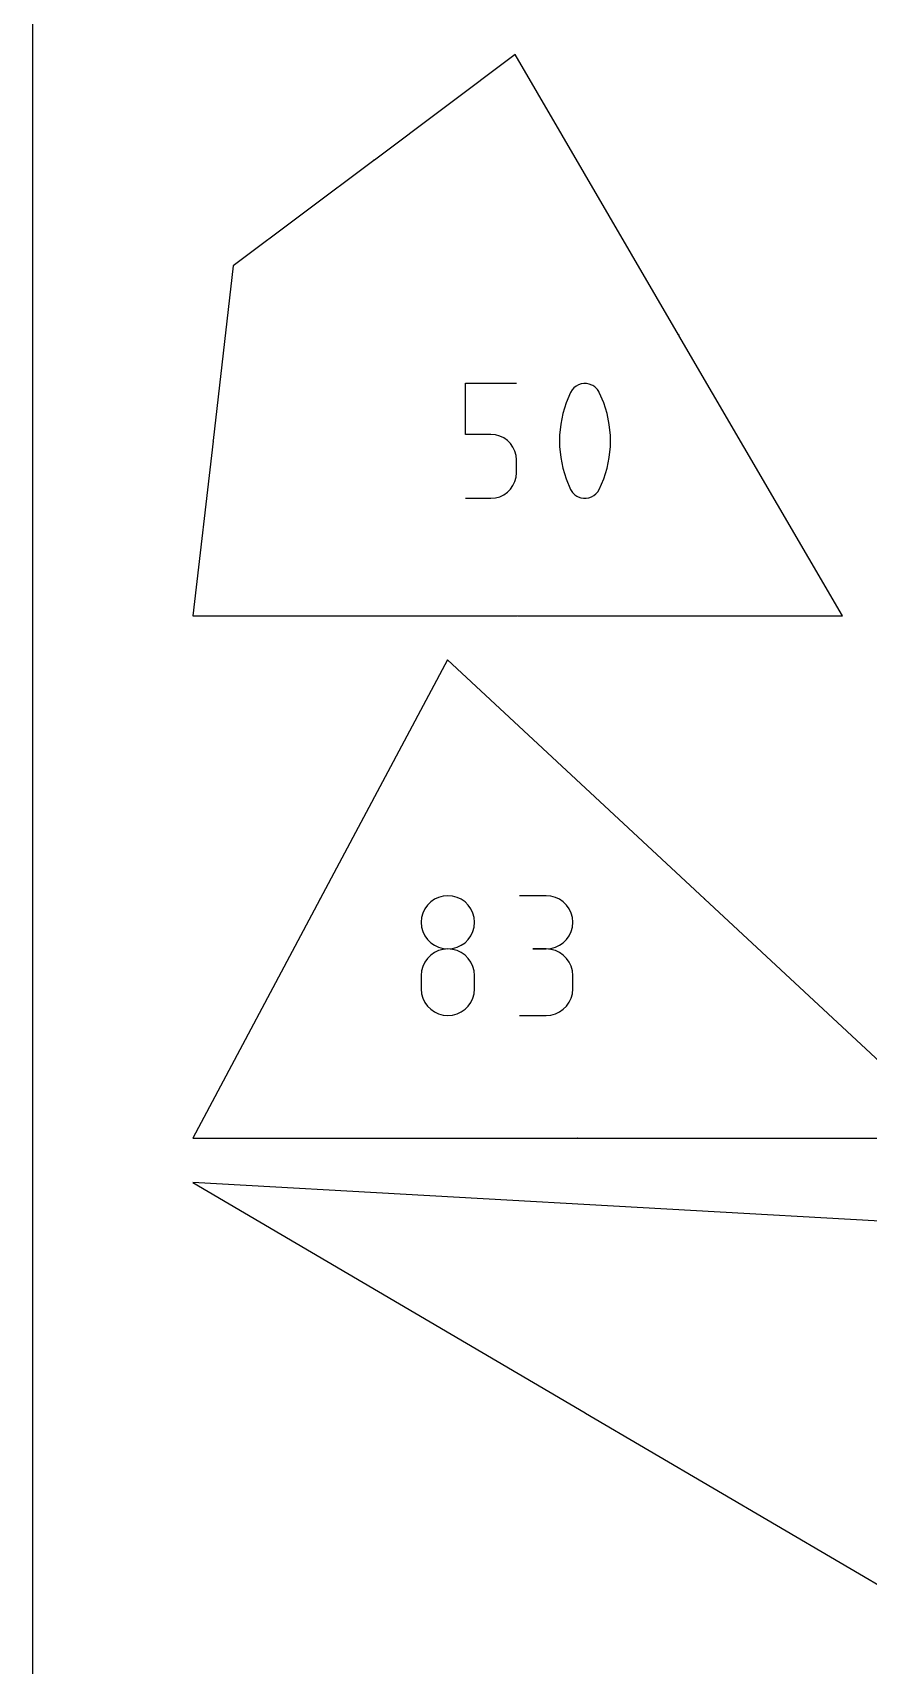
# Model space of a CAD drawing. Extents: x 0 to 500, y 0 to 1020.
# Drawn here: x 0 to 60.5, y 269.8 to 388 of the extents above; entities that cross this region are included whole.
import ezdxf

# ---------------------------------------------------------------- set-up
doc = ezdxf.new("R2010")
doc.units = 0

msp = doc.modelspace()

# ---------------------------------------------------------------- linework, layer by layer
at = {"layer": 'annotation', "color": 1}
for p, q in [((24.697124, 378.72491), (24.701417, 378.728129)), ((24.700352, 378.720605), (24.697124, 378.72491)), ((24.702498, 378.722214), (24.700352, 378.720605)), ((24.70291, 378.722469), (24.702498, 378.722214)), ((24.703347, 378.722642), (24.70291, 378.722469)), ((24.7038, 378.722734), (24.703347, 378.722642)), ((24.704258, 378.722747), (24.7038, 378.722734)), ((24.704711, 378.722683), (24.704258, 378.722747)), ((24.704372, 378.715242), (24.706519, 378.716852)), ((24.705147, 378.722543), (24.704711, 378.722683)), ((24.705556, 378.722328), (24.705147, 378.722543)), ((24.705928, 378.72204), (24.705556, 378.722328)), ((24.706252, 378.72168), (24.705928, 378.72204)), ((24.707054, 378.720611), (24.706252, 378.72168)), ((24.706252, 378.72168), (24.706252, 378.72168)), ((24.706536, 378.731371), (24.706513, 378.731078)), ((24.706513, 378.731078), (24.706544, 378.730777)), ((24.706519, 378.716852), (24.706878, 378.717175)), ((24.706519, 378.716852), (24.706519, 378.716852)), ((24.706609, 378.731651), (24.706536, 378.731371)), ((24.706544, 378.730777), (24.706544, 378.730777)), ((24.706544, 378.730777), (24.706827, 378.729627)), ((24.706728, 378.731913), (24.706609, 378.731651)), ((24.706889, 378.73215), (24.706728, 378.731913)), ((24.706827, 378.729627), (24.707221, 378.728522)), ((24.706878, 378.717175), (24.707166, 378.717547)), ((24.707088, 378.732357), (24.706889, 378.73215)), ((24.707309, 378.720198), (24.707054, 378.720611)), ((24.707321, 378.732529), (24.707088, 378.732357)), ((24.707166, 378.717547), (24.707381, 378.717957)), ((24.707221, 378.728522), (24.707722, 378.727468)), ((24.707482, 378.71976), (24.707309, 378.720198)), ((24.707585, 378.73266), (24.707321, 378.732529)), ((24.707381, 378.717957), (24.707522, 378.718394)), ((24.707574, 378.719306), (24.707482, 378.71976)), ((24.707522, 378.718394), (24.707587, 378.718847)), ((24.707587, 378.718847), (24.707574, 378.719306)), ((24.707876, 378.732744), (24.707585, 378.73266)), ((24.707722, 378.727468), (24.708323, 378.726473)), ((24.707997, 378.732763), (24.707876, 378.732744)), ((24.707876, 378.732744), (24.707876, 378.732744)), ((24.70812, 378.732773), (24.707997, 378.732763)), ((24.708243, 378.732774), (24.70812, 378.732773)), ((24.708366, 378.732765), (24.708243, 378.732774)), ((24.708323, 378.726473), (24.70902, 378.725543)), ((24.708489, 378.732748), (24.708366, 378.732765)), ((24.708611, 378.732721), (24.708489, 378.732748)), ((24.70873, 378.732686), (24.708611, 378.732721)), ((24.708847, 378.732642), (24.70873, 378.732686)), ((24.708961, 378.73259), (24.708847, 378.732642)), ((24.709988, 378.731996), (24.708961, 378.73259)), ((24.708961, 378.73259), (24.708961, 378.73259)), ((24.70902, 378.725543), (24.709807, 378.724687)), ((24.709807, 378.724687), (24.710679, 378.72391)), ((24.71094, 378.731307), (24.709988, 378.731996)), ((24.710679, 378.72391), (24.711631, 378.72322)), ((24.711813, 378.730531), (24.71094, 378.731307)), ((24.711631, 378.72322), (24.712656, 378.722624)), ((24.712601, 378.729674), (24.711813, 378.730531)), ((24.713298, 378.728745), (24.712601, 378.729674)), ((24.712656, 378.722624), (24.712656, 378.722624)), ((24.712656, 378.722624), (24.712769, 378.722572)), ((24.712769, 378.722572), (24.712885, 378.722528)), ((24.712885, 378.722528), (24.713004, 378.722493)), ((24.713004, 378.722493), (24.713125, 378.722466)), ((24.713125, 378.722466), (24.713248, 378.722449)), ((24.713248, 378.722449), (24.713372, 378.722441)), ((24.713899, 378.727749), (24.713298, 378.728745)), ((24.713372, 378.722441), (24.713497, 378.722442)), ((24.713497, 378.722442), (24.713623, 378.722452)), ((24.713623, 378.722452), (24.713748, 378.722471)), ((24.713748, 378.722471), (24.714036, 378.722556)), ((24.713748, 378.722471), (24.713748, 378.722471)), ((24.714399, 378.726694), (24.713899, 378.727749)), ((24.714036, 378.722556), (24.714298, 378.722687)), ((24.714298, 378.722687), (24.714529, 378.722859)), ((24.714792, 378.725588), (24.714399, 378.726694)), ((24.714529, 378.722859), (24.714727, 378.723066)), ((24.714727, 378.723066), (24.714888, 378.723303)), ((24.715073, 378.724437), (24.714792, 378.725588)), ((24.714888, 378.723303), (24.715006, 378.723565)), ((24.715006, 378.723565), (24.715079, 378.723844)), ((24.715103, 378.724137), (24.715073, 378.724437)), ((24.715073, 378.724437), (24.715073, 378.724437)), ((24.715079, 378.723844), (24.715103, 378.724137)), ((46.737968, 366.071819), (46.737928, 366.071364)), ((46.737928, 366.071364), (46.737968, 366.070904)), ((46.738083, 366.072261), (46.737968, 366.071819)), ((46.737968, 366.070904), (46.738089, 366.07045)), ((46.738272, 366.072678), (46.738083, 366.072261)), ((46.738089, 366.07045), (46.738294, 366.070013)), ((46.738532, 366.073059), (46.738272, 366.072678)), ((46.738294, 366.070013), (46.738294, 366.070013)), ((46.738294, 366.070013), (46.738574, 366.069619)), ((46.73886, 366.073395), (46.738532, 366.073059)), ((46.738574, 366.069619), (46.738909, 366.069291)), ((46.739255, 366.073675), (46.73886, 366.073395)), ((46.738909, 366.069291), (46.73929, 366.06903)), ((46.740407, 366.074348), (46.739255, 366.073675)), ((46.739255, 366.073675), (46.739255, 366.073675)), ((46.73929, 366.06903), (46.739706, 366.06884)), ((46.739706, 366.06884), (46.740148, 366.068723)), ((46.740148, 366.068723), (46.740603, 366.068683)), ((46.740845, 366.074553), (46.740407, 366.074348)), ((46.740603, 366.068683), (46.741063, 366.068722)), ((46.7413, 366.074674), (46.740845, 366.074553)), ((46.741063, 366.068722), (46.741517, 366.068842)), ((46.741761, 366.074714), (46.7413, 366.074674)), ((46.741517, 366.068842), (46.741955, 366.069048)), ((46.742217, 366.074674), (46.741761, 366.074714)), ((46.741925, 366.063792), (46.743276, 366.061478)), ((46.741955, 366.069048), (46.743108, 366.06972)), ((46.742659, 366.074558), (46.742217, 366.074674)), ((46.743076, 366.074368), (46.742659, 366.074558)), ((46.743458, 366.074108), (46.743076, 366.074368)), ((46.743108, 366.06972), (46.743502, 366.070001)), ((46.743108, 366.06972), (46.743108, 366.06972)), ((46.743276, 366.061478), (46.743276, 366.061478)), ((46.743276, 366.061478), (46.743555, 366.061085)), ((46.743794, 366.07378), (46.743458, 366.074108)), ((46.743502, 366.070001), (46.743831, 366.070337)), ((46.743555, 366.061085), (46.743891, 366.060756)), ((46.74375, 366.075194), (46.74371, 366.074737)), ((46.74371, 366.074737), (46.743749, 366.074277)), ((46.743749, 366.074277), (46.743869, 366.073823)), ((46.743866, 366.075636), (46.74375, 366.075194)), ((46.744074, 366.073386), (46.743794, 366.07378)), ((46.743831, 366.070337), (46.744092, 366.070719)), ((46.744056, 366.076053), (46.743866, 366.075636)), ((46.743869, 366.073823), (46.744074, 366.073386)), ((46.743891, 366.060756), (46.744273, 366.060496)), ((46.744317, 366.076435), (46.744056, 366.076053)), ((46.744279, 366.072949), (46.744074, 366.073386)), ((46.744074, 366.073386), (46.744074, 366.073386)), ((46.744074, 366.073386), (46.744074, 366.073386)), ((46.744074, 366.073386), (46.744354, 366.072992)), ((46.744092, 366.070719), (46.744282, 366.071136)), ((46.744273, 366.060496), (46.74469, 366.060307)), ((46.7444, 366.072495), (46.744279, 366.072949)), ((46.744282, 366.071136), (46.744399, 366.071578)), ((46.744646, 366.076772), (46.744317, 366.076435)), ((46.744354, 366.072992), (46.74469, 366.072664)), ((46.744399, 366.071578), (46.744439, 366.072034)), ((46.744439, 366.072034), (46.7444, 366.072495)), ((46.745041, 366.077052), (46.744646, 366.076772)), ((46.74469, 366.072664), (46.745072, 366.072404)), ((46.74469, 366.060307), (46.745132, 366.06019)), ((46.745477, 366.077256), (46.745041, 366.077052)), ((46.745041, 366.077052), (46.745041, 366.077052)), ((46.745072, 366.072404), (46.745489, 366.072214)), ((46.745132, 366.06019), (46.745589, 366.060151)), ((46.74593, 366.077377), (46.745477, 366.077256)), ((46.745489, 366.072214), (46.745931, 366.072098)), ((46.745589, 366.060151), (46.74605, 366.06019)), ((46.74639, 366.077415), (46.74593, 366.077377)), ((46.745931, 366.072098), (46.746388, 366.072058)), ((46.74605, 366.06019), (46.746504, 366.060311)), ((46.746388, 366.072058), (46.746849, 366.072098)), ((46.746846, 366.077375), (46.74639, 366.077415)), ((46.746504, 366.060311), (46.746942, 366.060516)), ((46.747287, 366.077259), (46.746846, 366.077375)), ((46.746849, 366.072098), (46.747303, 366.072219)), ((46.746942, 366.060516), (46.748095, 366.061189)), ((46.747704, 366.077069), (46.747287, 366.077259)), ((46.747303, 366.072219), (46.747741, 366.072424)), ((46.748086, 366.076809), (46.747704, 366.077069)), ((46.747705, 366.067165), (46.752345, 366.069873)), ((46.749055, 366.064851), (46.747705, 366.067165)), ((46.747741, 366.072424), (46.748134, 366.072703)), ((46.747741, 366.072424), (46.747741, 366.072424)), ((46.748422, 366.07648), (46.748086, 366.076809)), ((46.748095, 366.061189), (46.748489, 366.061469)), ((46.748095, 366.061189), (46.748095, 366.061189)), ((46.748134, 366.072703), (46.748462, 366.073039)), ((46.748702, 366.076087), (46.748422, 366.07648)), ((46.748462, 366.073039), (46.748721, 366.07342)), ((46.748489, 366.061469), (46.748818, 366.061805)), ((46.748907, 366.075649), (46.748702, 366.076087)), ((46.748702, 366.076087), (46.748702, 366.076087)), ((46.748721, 366.07342), (46.748911, 366.073837)), ((46.748818, 366.061805), (46.749078, 366.062186)), ((46.749027, 366.075195), (46.748907, 366.075649)), ((46.748911, 366.073837), (46.749027, 366.074279)), ((46.749066, 366.074735), (46.749027, 366.075195)), ((46.749027, 366.074279), (46.749066, 366.074735)), ((46.749261, 366.064414), (46.749055, 366.064851)), ((46.749078, 366.062186), (46.749267, 366.062603)), ((46.749382, 366.06396), (46.749261, 366.064414)), ((46.749267, 366.062603), (46.749382, 366.063044)), ((46.749421, 366.0635), (46.749382, 366.06396)), ((46.749382, 366.063044), (46.749421, 366.0635)), ((46.752345, 366.069873), (46.755046, 366.065245)), ((31.306891, 358.880985), (31.306891, 362.584455)), ((31.306891, 362.584455), (35.000452, 362.584455)), ((38.916764, 361.925922), (38.597967, 361.176235)), ((39.02412, 362.104449), (38.916764, 361.925922)), ((38.916764, 361.925922), (38.916764, 361.925922)), ((39.157914, 362.256586), (39.02412, 362.104449)), ((39.313716, 362.380861), (39.157914, 362.256586)), ((39.487095, 362.4758), (39.313716, 362.380861)), ((39.673622, 362.539932), (39.487095, 362.4758)), ((39.868868, 362.571784), (39.673622, 362.539932)), ((40.068402, 362.569884), (39.868868, 362.571784)), ((40.267794, 362.532759), (40.068402, 362.569884)), ((40.462615, 362.458938), (40.267794, 362.532759)), ((40.537195, 362.419746), (40.462615, 362.458938)), ((40.462615, 362.458938), (40.462615, 362.458938)), ((40.608762, 362.37473), (40.537195, 362.419746)), ((40.676968, 362.324245), (40.608762, 362.37473)), ((40.741466, 362.268647), (40.676968, 362.324245)), ((40.801907, 362.208293), (40.741466, 362.268647)), ((40.857944, 362.14354), (40.801907, 362.208293)), ((40.909229, 362.074743), (40.857944, 362.14354)), ((40.955414, 362.002258), (40.909229, 362.074743)), ((40.996152, 361.926443), (40.955414, 362.002258)), ((41.316495, 361.175212), (40.996152, 361.926443)), ((40.996152, 361.926443), (40.996152, 361.926443)), ((38.358869, 360.404807), (38.19947, 359.617789)), ((38.597967, 361.176235), (38.358869, 360.404807)), ((41.556752, 360.402625), (41.316495, 361.175212)), ((41.716923, 359.614834), (41.556752, 360.402625)), ((38.19947, 359.617789), (38.119771, 358.821331)), ((41.797009, 358.81799), (41.716923, 359.614834)), ((13.04365, 358.419322), (13.044265, 358.424642)), ((13.048984, 358.418705), (13.04365, 358.419322)), ((13.0454, 358.434461), (13.044784, 358.429134)), ((13.057071, 358.430413), (13.0454, 358.434461)), ((13.049292, 358.421365), (13.048984, 358.418705)), ((13.04939, 358.421838), (13.049292, 358.421365)), ((13.049565, 358.422274), (13.04939, 358.421838)), ((13.049809, 358.422665), (13.049565, 358.422274)), ((13.050114, 358.423006), (13.049809, 358.422665)), ((13.050471, 358.42329), (13.050114, 358.423006)), ((13.050734, 358.433844), (13.050427, 358.431181)), ((13.050872, 358.42351), (13.050471, 358.42329)), ((13.051308, 358.423659), (13.050872, 358.42351)), ((13.051772, 358.423731), (13.051308, 358.423659)), ((13.052256, 358.423718), (13.051772, 358.423731)), ((13.053581, 358.423565), (13.052256, 358.423718)), ((13.052256, 358.423718), (13.052256, 358.423718)), ((13.054054, 358.423467), (13.053581, 358.423565)), ((13.054491, 358.423291), (13.054054, 358.423467)), ((13.054883, 358.423046), (13.054491, 358.423291)), ((13.055224, 358.42274), (13.054883, 358.423046)), ((13.055508, 358.422382), (13.055224, 358.42274)), ((13.055728, 358.421981), (13.055508, 358.422382)), ((13.055629, 358.417937), (13.055936, 358.420597)), ((13.055877, 358.421544), (13.055728, 358.421981)), ((13.055949, 358.42108), (13.055877, 358.421544)), ((13.055936, 358.420597), (13.055949, 358.42108)), ((13.055936, 358.420597), (13.055936, 358.420597)), ((33.153671, 358.880985), (31.306891, 358.880985)), ((33.48527, 358.851344), (33.153671, 358.880985)), ((33.797517, 358.765857), (33.48527, 358.851344)), ((34.085165, 358.629679), (33.797517, 358.765857)), ((34.342962, 358.447967), (34.085165, 358.629679)), ((34.565659, 358.225874), (34.342962, 358.447967)), ((34.748006, 357.968557), (34.565659, 358.225874)), ((34.884754, 357.681171), (34.748006, 357.968557)), ((38.119771, 358.821331), (38.119771, 358.021586)), ((38.119771, 358.021586), (38.19947, 357.224703)), ((41.716923, 357.221748), (41.797009, 358.018244)), ((41.797009, 358.018244), (41.797009, 358.81799)), ((34.970652, 357.368871), (34.884754, 357.681171)), ((35.000452, 357.036813), (34.970652, 357.368871)), ((35.000452, 356.116812), (35.000452, 357.036813)), ((35.000452, 357.036813), (35.000452, 357.036813)), ((38.19947, 357.224703), (38.358869, 356.436835)), ((41.556752, 356.434652), (41.716923, 357.221748)), ((34.884694, 355.471862), (34.970635, 355.784593)), ((34.970635, 355.784593), (35.000452, 356.116812)), ((38.358869, 356.436835), (38.597967, 355.664132)), ((38.597967, 355.664132), (38.916764, 354.912746)), ((40.996152, 354.913267), (41.316495, 355.663108)), ((41.316495, 355.663108), (41.556752, 356.434652)), ((33.485132, 354.297748), (33.797307, 354.383667)), ((33.797307, 354.383667), (34.084933, 354.520469)), ((34.084933, 354.520469), (34.342747, 354.702922)), ((34.342747, 354.702922), (34.565487, 354.925793)), ((34.565487, 354.925793), (34.74789, 355.183851)), ((34.74789, 355.183851), (34.884694, 355.471862)), ((38.916764, 354.912746), (38.916764, 354.912746)), ((38.916764, 354.912746), (38.957354, 354.837081)), ((38.957354, 354.837081), (39.003198, 354.764958)), ((39.003198, 354.764958), (39.054103, 354.696595)), ((39.054103, 354.696595), (39.109876, 354.632212)), ((39.109876, 354.632212), (39.170324, 354.572026)), ((39.170324, 354.572026), (39.235252, 354.516258)), ((39.235252, 354.516258), (39.304469, 354.465125)), ((39.304469, 354.465125), (39.377781, 354.418847)), ((39.377781, 354.418847), (39.454995, 354.377643)), ((39.454995, 354.377643), (39.454995, 354.377643)), ((39.454995, 354.377643), (39.648282, 354.305388)), ((40.426062, 354.365306), (40.599259, 354.460202)), ((40.599259, 354.460202), (40.754994, 354.584136)), ((40.754994, 354.584136), (40.888785, 354.735646)), ((40.888785, 354.735646), (40.996152, 354.913267)), ((40.996152, 354.913267), (40.996152, 354.913267)), ((31.306891, 354.267946), (33.153671, 354.267946)), ((33.153671, 354.267946), (33.485132, 354.297748)), ((33.153671, 354.267946), (33.153671, 354.267946)), ((39.648282, 354.305388), (39.846513, 354.26949)), ((39.846513, 354.26949), (40.045207, 354.268487)), ((40.045207, 354.268487), (40.239884, 354.300913)), ((40.239884, 354.300913), (40.426062, 354.365306)), ((35.082046, 345.773417), (35.088203, 345.773417)), ((35.083891, 345.775882), (35.083891, 345.770957)), ((35.088203, 345.773417), (35.085744, 345.764793)), ((35.092401, 345.77386), (35.092361, 345.773417)), ((35.092361, 345.773417), (35.092361, 345.77219)), ((35.092361, 345.77219), (35.092361, 345.77219)), ((35.092361, 345.77219), (35.092401, 345.771747)), ((35.097286, 345.764793), (35.092361, 345.764793)), ((35.092515, 345.774276), (35.092401, 345.77386)), ((35.092401, 345.771747), (35.092515, 345.771331)), ((35.092698, 345.77466), (35.092515, 345.774276)), ((35.092515, 345.771331), (35.092698, 345.770948)), ((35.092941, 345.775005), (35.092698, 345.77466)), ((35.092698, 345.770948), (35.092941, 345.770604)), ((35.093238, 345.775302), (35.092941, 345.775005)), ((35.092941, 345.770604), (35.093238, 345.770308)), ((35.093582, 345.775545), (35.093238, 345.775302)), ((35.093238, 345.770308), (35.093582, 345.770066)), ((35.093965, 345.775727), (35.093582, 345.775545)), ((35.093582, 345.770066), (35.093965, 345.769884)), ((35.094382, 345.775842), (35.093965, 345.775727)), ((35.093965, 345.769884), (35.094381, 345.76977)), ((35.094381, 345.76977), (35.094824, 345.769731)), ((35.094824, 345.775882), (35.094382, 345.775842)), ((35.097286, 345.775882), (35.094824, 345.775882)), ((35.094824, 345.775882), (35.094824, 345.775882)), ((35.094824, 345.769731), (35.097286, 345.769731)), ((35.097286, 345.769731), (35.097286, 345.764793)), ((20.793482, 325.260688), (20.785781, 325.268107)), ((20.803236, 325.272761), (20.791563, 325.278973)), ((20.791563, 325.278973), (20.792778, 325.274997)), ((20.798492, 325.263846), (20.793308, 325.266605)), ((20.796931, 325.26717), (20.793482, 325.260688)), ((28.796344, 325.061766), (28.563911, 324.829517)), ((29.06541, 325.252005), (28.796344, 325.061766)), ((29.365632, 325.394718), (29.06541, 325.252005)), ((29.69153, 325.48439), (29.365632, 325.394718)), ((30.037624, 325.515507), (29.69153, 325.48439)), ((30.383719, 325.48439), (30.037624, 325.515507)), ((30.037624, 325.515507), (30.037624, 325.515507)), ((30.709616, 325.394718), (30.383719, 325.48439)), ((31.009838, 325.252005), (30.709616, 325.394718)), ((31.278905, 325.061766), (31.009838, 325.252005)), ((31.511337, 324.829517), (31.278905, 325.061766)), ((37.147676, 325.516051), (35.220163, 325.516051)), ((37.494344, 325.484935), (37.147676, 325.516051)), ((37.820547, 325.395262), (37.494344, 325.484935)), ((38.120858, 325.252549), (37.820547, 325.395262)), ((38.389853, 325.062311), (38.120858, 325.252549)), ((38.622106, 324.830061), (38.389853, 325.062311)), ((48.606127, 325.268971), (48.608507, 325.266758)), ((48.608507, 325.266758), (48.608507, 325.266758)), ((48.608507, 325.266758), (48.608971, 325.266399)), ((48.608971, 325.266399), (48.609477, 325.266135)), ((48.609477, 325.266135), (48.610012, 325.265967)), ((48.610012, 325.265967), (48.610562, 325.265893)), ((48.610562, 325.265893), (48.611115, 325.265913)), ((48.611115, 325.265913), (48.611659, 325.266027)), ((48.611659, 325.266027), (48.612178, 325.266234)), ((48.612178, 325.266234), (48.612662, 325.266533)), ((48.612662, 325.266533), (48.613097, 325.266923)), ((48.614033, 325.272704), (48.612841, 325.273812)), ((48.612841, 325.273812), (48.614033, 325.272704)), ((48.613097, 325.266923), (48.614205, 325.268115)), ((48.614426, 325.272268), (48.614033, 325.272704)), ((48.614033, 325.272704), (48.614033, 325.272704)), ((48.614033, 325.272704), (48.614497, 325.272345)), ((48.614205, 325.268115), (48.614562, 325.268577)), ((48.614205, 325.268115), (48.614205, 325.268115)), ((48.614725, 325.271783), (48.614426, 325.272268)), ((48.614497, 325.272345), (48.615003, 325.272081)), ((48.614562, 325.268577), (48.614825, 325.269081)), ((48.614933, 325.271262), (48.614725, 325.271783)), ((48.614825, 325.269081), (48.614993, 325.269615)), ((48.615046, 325.270718), (48.614933, 325.271262)), ((48.614993, 325.269615), (48.615067, 325.270165)), ((48.615003, 325.272081), (48.615538, 325.271913)), ((48.615067, 325.270165), (48.615046, 325.270718)), ((48.615538, 325.271913), (48.616088, 325.27184)), ((48.618457, 325.277465), (48.616077, 325.279677)), ((48.616088, 325.27184), (48.616642, 325.271861)), ((48.616642, 325.271861), (48.617186, 325.271975)), ((48.617186, 325.271975), (48.617707, 325.272183)), ((48.617291, 325.258595), (48.627253, 325.269315)), ((48.617707, 325.272183), (48.618192, 325.272483)), ((48.618192, 325.272483), (48.618629, 325.272876)), ((48.61885, 325.277029), (48.618457, 325.277465)), ((48.618629, 325.272876), (48.618987, 325.273338)), ((48.618629, 325.272876), (48.618629, 325.272876)), ((48.61915, 325.276544), (48.61885, 325.277029)), ((48.618987, 325.273338), (48.619249, 325.273842)), ((48.619357, 325.276023), (48.61915, 325.276544)), ((48.619249, 325.273842), (48.619417, 325.274376)), ((48.619471, 325.275479), (48.619357, 325.276023)), ((48.619417, 325.274376), (48.619491, 325.274926)), ((48.619491, 325.274926), (48.619471, 325.275479)), ((48.627253, 325.269315), (48.622654, 325.269146)), ((28.141213, 323.935856), (28.110111, 323.590715)), ((28.230867, 324.261047), (28.141213, 323.935856)), ((28.373593, 324.560772), (28.230867, 324.261047)), ((28.563911, 324.829517), (28.373593, 324.560772)), ((31.701656, 324.560772), (31.511337, 324.829517)), ((31.844382, 324.261047), (31.701656, 324.560772)), ((31.934035, 323.935856), (31.844382, 324.261047)), ((31.965137, 323.590715), (31.934035, 323.935856)), ((38.812192, 324.561316), (38.622106, 324.830061)), ((38.954685, 324.261591), (38.812192, 324.561316)), ((39.044159, 323.9364), (38.954685, 324.261591)), ((39.07519, 323.59126), (39.044159, 323.9364)), ((28.110111, 323.590715), (28.110111, 323.590715)), ((28.110111, 323.590715), (28.141231, 323.243954)), ((28.141231, 323.243954), (28.23093, 322.917501)), ((28.23093, 322.917501), (28.373714, 322.616828)), ((28.373714, 322.616828), (28.56409, 322.347403)), ((31.511158, 322.347403), (31.701535, 322.616828)), ((31.701535, 322.616828), (31.844319, 322.917501)), ((31.844319, 322.917501), (31.934017, 323.243954)), ((31.934017, 323.243954), (31.965137, 323.590715)), ((31.965137, 323.590715), (31.965137, 323.590715)), ((38.622106, 322.347948), (38.812192, 322.617372)), ((38.812192, 322.617372), (38.954685, 322.918046)), ((38.954685, 322.918046), (39.044159, 323.244498)), ((39.044159, 323.244498), (39.07519, 323.59126)), ((39.07519, 323.59126), (39.07519, 323.59126)), ((28.56409, 322.347403), (28.796568, 322.114699)), ((29.06541, 321.396797), (28.796344, 321.20631)), ((28.796568, 322.114699), (29.065652, 321.924184)), ((29.365632, 321.539638), (29.06541, 321.396797)), ((29.065652, 321.924184), (29.365852, 321.781329)), ((29.69153, 321.629357), (29.365632, 321.539638)), ((29.365852, 321.781329), (29.691673, 321.691604)), ((30.037624, 321.66048), (29.69153, 321.629357)), ((29.691673, 321.691604), (30.037624, 321.66048)), ((30.037624, 321.66048), (30.383575, 321.691604)), ((30.383719, 321.629375), (30.037624, 321.66048)), ((30.037624, 321.66048), (30.037624, 321.66048)), ((30.037624, 321.66048), (30.037624, 321.66048)), ((30.383575, 321.691604), (30.709397, 321.781329)), ((30.709616, 321.539701), (30.383719, 321.629375)), ((30.709397, 321.781329), (31.009596, 321.924184)), ((31.009838, 321.396918), (30.709616, 321.539701)), ((31.009596, 321.924184), (31.278681, 322.114699)), ((31.278905, 321.206489), (31.009838, 321.396918)), ((31.278681, 322.114699), (31.511158, 322.347403)), ((37.147676, 321.661025), (36.182559, 321.661025)), ((36.182559, 321.661025), (37.147676, 321.661025)), ((37.147676, 321.661025), (37.494344, 321.692148)), ((37.494344, 321.629908), (37.147676, 321.661025)), ((37.147676, 321.661025), (37.147676, 321.661025)), ((37.494344, 321.692148), (37.820547, 321.781873)), ((37.820547, 321.540236), (37.494344, 321.629908)), ((37.820547, 321.781873), (38.120858, 321.924728)), ((38.120858, 321.397523), (37.820547, 321.540236)), ((38.120858, 321.924728), (38.389853, 322.115243)), ((38.389853, 321.207284), (38.120858, 321.397523)), ((38.389853, 322.115243), (38.622106, 322.347948)), ((28.230867, 320.403715), (28.141213, 320.077389)), ((28.373593, 320.704294), (28.230867, 320.403715)), ((28.563911, 320.973651), (28.373593, 320.704294)), ((28.796344, 321.20631), (28.563911, 320.973651)), ((31.511337, 320.973875), (31.278905, 321.206489)), ((31.701656, 320.704536), (31.511337, 320.973875)), ((31.844382, 320.403935), (31.701656, 320.704536)), ((31.934035, 320.077532), (31.844382, 320.403935)), ((38.622106, 320.975035), (38.389853, 321.207284)), ((38.812192, 320.70629), (38.622106, 320.975035)), ((38.954685, 320.406565), (38.812192, 320.70629)), ((39.044159, 320.081374), (38.954685, 320.406565)), ((28.141213, 320.077389), (28.110111, 319.73079)), ((28.110111, 319.73079), (28.110111, 318.770571)), ((31.965137, 319.73079), (31.934035, 320.077532)), ((31.965137, 318.770571), (31.965137, 319.73079)), ((31.965137, 319.73079), (31.965137, 319.73079)), ((39.07519, 319.736233), (39.044159, 320.081374)), ((39.07519, 318.771116), (39.07519, 319.736233)), ((39.07519, 319.736233), (39.07519, 319.736233)), ((28.110111, 318.770571), (28.110111, 318.770571)), ((28.110111, 318.770571), (28.141231, 318.423997)), ((28.141231, 318.423997), (28.23093, 318.098045)), ((28.23093, 318.098045), (28.373714, 317.798095)), ((28.373714, 317.798095), (28.56409, 317.52953)), ((31.511158, 317.52953), (31.701535, 317.798095)), ((31.701535, 317.798095), (31.844319, 318.098045)), ((31.844319, 318.098045), (31.934017, 318.423997)), ((31.934017, 318.423997), (31.965137, 318.770571)), ((38.622106, 317.53209), (38.812192, 317.800817)), ((38.812192, 317.800817), (38.954685, 318.100565)), ((38.954685, 318.100565), (39.044159, 318.425832)), ((39.044159, 318.425832), (39.07519, 318.771116)), ((28.56409, 317.52953), (28.796568, 317.297728)), ((28.796568, 317.297728), (29.065652, 317.108072)), ((29.065652, 317.108072), (29.365852, 316.965941)), ((29.365852, 316.965941), (29.691673, 316.876717)), ((29.691673, 316.876717), (30.037624, 316.84578)), ((30.037624, 316.84578), (30.383575, 316.876717)), ((30.037624, 316.84578), (30.037624, 316.84578)), ((30.383575, 316.876717), (30.709397, 316.965941)), ((30.709397, 316.965941), (31.009596, 317.108072)), ((31.009596, 317.108072), (31.278681, 317.297728)), ((31.278681, 317.297728), (31.511158, 317.52953)), ((35.220163, 316.846324), (37.147676, 316.846324)), ((37.147676, 316.846324), (37.494344, 316.877423)), ((37.147676, 316.846324), (37.147676, 316.846324)), ((37.494344, 316.877423), (37.820547, 316.96705)), ((37.820547, 316.96705), (38.120858, 317.109705)), ((38.120858, 317.109705), (38.389853, 317.299885)), ((38.389853, 317.299885), (38.622106, 317.53209)), ((39.408445, 307.975886), (39.402413, 307.975886)), ((39.402812, 307.969833), (39.402753, 307.96902)), ((39.402753, 307.96902), (39.402753, 307.964996)), ((39.405431, 307.96902), (39.402753, 307.96902)), ((39.402753, 307.964996), (39.402753, 307.964996)), ((39.402753, 307.964996), (39.402796, 307.964514)), ((39.402796, 307.964514), (39.40292, 307.96406)), ((39.402985, 307.970615), (39.402812, 307.969833)), ((39.40292, 307.96406), (39.403118, 307.963643)), ((39.403265, 307.971355), (39.402985, 307.970615)), ((39.403118, 307.963643), (39.403382, 307.963268)), ((39.403643, 307.972044), (39.403265, 307.971355)), ((39.403382, 307.963268), (39.403705, 307.962945)), ((39.404114, 307.972673), (39.403643, 307.972044)), ((39.403705, 307.962945), (39.404079, 307.96268)), ((39.404079, 307.96268), (39.404496, 307.962481)), ((39.40467, 307.97323), (39.404114, 307.972673)), ((39.404496, 307.962481), (39.40495, 307.962357)), ((39.405303, 307.973706), (39.40467, 307.97323)), ((39.40495, 307.962357), (39.405431, 307.962313)), ((39.406006, 307.974092), (39.405303, 307.973706)), ((39.405912, 307.968976), (39.405431, 307.96902)), ((39.405431, 307.962313), (39.405912, 307.962357)), ((39.405431, 307.962313), (39.405431, 307.962313)), ((39.406365, 307.968852), (39.405912, 307.968976)), ((39.405912, 307.962357), (39.406365, 307.962481)), ((39.406772, 307.974378), (39.406006, 307.974092)), ((39.406782, 307.968653), (39.406365, 307.968852)), ((39.406365, 307.962481), (39.406782, 307.96268)), ((39.406772, 307.974378), (39.406772, 307.974378)), ((39.407156, 307.968389), (39.406782, 307.968653)), ((39.406782, 307.96268), (39.407156, 307.962945)), ((39.40748, 307.968065), (39.407156, 307.968389)), ((39.407156, 307.962945), (39.40748, 307.963268)), ((39.407744, 307.967691), (39.40748, 307.968065)), ((39.40748, 307.963268), (39.407744, 307.963643)), ((39.407943, 307.967273), (39.407744, 307.967691)), ((39.407744, 307.963643), (39.407943, 307.96406)), ((39.408067, 307.966819), (39.407943, 307.967273)), ((39.407943, 307.96406), (39.408067, 307.964514)), ((39.40811, 307.966338), (39.408067, 307.966819)), ((39.408067, 307.964514), (39.40811, 307.964996)), ((39.40811, 307.964996), (39.40811, 307.966338)), ((39.40811, 307.966338), (39.40811, 307.966338)), ((39.412677, 307.972182), (39.412634, 307.971702)), ((39.412634, 307.971702), (39.412634, 307.970361)), ((39.412634, 307.970361), (39.412634, 307.970361)), ((39.412634, 307.970361), (39.412677, 307.969881)), ((39.412677, 307.965485), (39.412634, 307.965003)), ((39.412634, 307.965003), (39.412634, 307.965003)), ((39.412634, 307.965003), (39.412677, 307.964523)), ((39.412801, 307.972634), (39.412677, 307.972182)), ((39.412677, 307.969881), (39.412801, 307.969429)), ((39.412801, 307.965938), (39.412677, 307.965485)), ((39.412677, 307.964523), (39.412801, 307.964071)), ((39.412999, 307.973051), (39.412801, 307.972634)), ((39.412801, 307.969429), (39.412999, 307.969012)), ((39.412999, 307.966356), (39.412801, 307.965938)), ((39.412801, 307.964071), (39.412999, 307.963654)), ((39.413264, 307.973424), (39.412999, 307.973051)), ((39.412999, 307.969012), (39.413264, 307.968639)), ((39.413264, 307.966731), (39.412999, 307.966356)), ((39.412999, 307.963654), (39.413264, 307.963281)), ((39.413586, 307.973747), (39.413264, 307.973424)), ((39.413264, 307.968639), (39.413586, 307.968316)), ((39.413586, 307.967054), (39.413264, 307.966731)), ((39.413264, 307.963281), (39.413586, 307.962958)), ((39.41396, 307.974011), (39.413586, 307.973747)), ((39.413586, 307.968316), (39.41396, 307.968052)), ((39.41396, 307.967319), (39.413586, 307.967054)), ((39.413586, 307.962958), (39.41396, 307.962694)), ((39.414378, 307.974209), (39.41396, 307.974011)), ((39.41396, 307.968052), (39.414378, 307.967853)), ((39.414378, 307.967517), (39.41396, 307.967319)), ((39.41396, 307.962694), (39.414378, 307.962495)), ((39.414831, 307.974334), (39.414378, 307.974209)), ((39.414378, 307.967853), (39.414831, 307.967729)), ((39.414831, 307.967642), (39.414378, 307.967517)), ((39.414378, 307.962495), (39.414831, 307.962371)), ((39.415313, 307.974377), (39.414831, 307.974334)), ((39.414831, 307.967729), (39.415313, 307.967685)), ((39.415313, 307.967685), (39.414831, 307.967642)), ((39.414831, 307.962371), (39.415313, 307.962327)), ((39.417992, 307.974377), (39.415313, 307.974377)), ((39.415313, 307.974377), (39.415313, 307.974377)), ((39.415313, 307.967685), (39.416654, 307.967685)), ((39.416654, 307.967685), (39.415313, 307.967685)), ((39.415313, 307.967685), (39.415313, 307.967685)), ((39.415313, 307.962327), (39.417992, 307.962327)), ((39.985987, 288.100795), (39.97827, 288.087654)), ((39.97827, 288.087654), (39.982908, 288.08886))]:
    msp.add_line(p, q, dxfattribs=at)
at = {"layer": 'boundary', "color": 5}
for p, q in [((34.900163, 386.367232), (24.727168, 378.739885)), ((46.733193, 366.090722), (34.900163, 386.367232)), ((24.686524, 378.709411), (14.513529, 371.082064)), ((24.691609, 378.74497), (24.686524, 378.709411)), ((24.727168, 378.739885), (24.691609, 378.74497)), ((14.513529, 371.082064), (13.053431, 358.451433)), ((46.767933, 366.081587), (46.733193, 366.090722)), ((46.758798, 366.046847), (46.767933, 366.081587)), ((58.591829, 345.770337), (46.758798, 366.046847)), ((13.047598, 358.400969), (11.5875, 345.770337)), ((13.053431, 358.451433), (13.025283, 358.429117)), ((13.025283, 358.429117), (13.047598, 358.400969)), ((11.5875, 345.770337), (35.064265, 345.770337)), ((35.064265, 345.770337), (35.089665, 345.744937)), ((35.089665, 345.744937), (35.115065, 345.770337)), ((35.115065, 345.770337), (58.591829, 345.770337)), ((30.000141, 342.569937), (20.805753, 325.291564)), ((48.598085, 325.286432), (30.000141, 342.569937)), ((20.781889, 325.246718), (11.5875, 307.968345)), ((20.805753, 325.291564), (20.771398, 325.281073)), ((20.771398, 325.281073), (20.781889, 325.246718)), ((48.633982, 325.287747), (48.598085, 325.286432)), ((48.635297, 325.25185), (48.633982, 325.287747)), ((67.23324, 307.968345), (48.635297, 325.25185)), ((11.5875, 307.968345), (39.38497, 307.968345)), ((39.38497, 307.968345), (39.41037, 307.942945)), ((39.41037, 307.942945), (39.43577, 307.968345)), ((39.43577, 307.968345), (67.23324, 307.968345)), ((11.5875, 304.767945), (39.961685, 288.106229)), ((70.044171, 301.481991), (11.5875, 304.767945)), ((39.961685, 288.106229), (39.970726, 288.071465)), ((39.970726, 288.071465), (40.005491, 288.080506)), ((40.005491, 288.080506), (68.379676, 271.418789))]:
    msp.add_line(p, q, dxfattribs=at)
at = {"layer": 'frame', "color": 5}
msp.add_line((0, 1020), (0, 0), dxfattribs=at)

doc.saveas('drawing.dxf')
